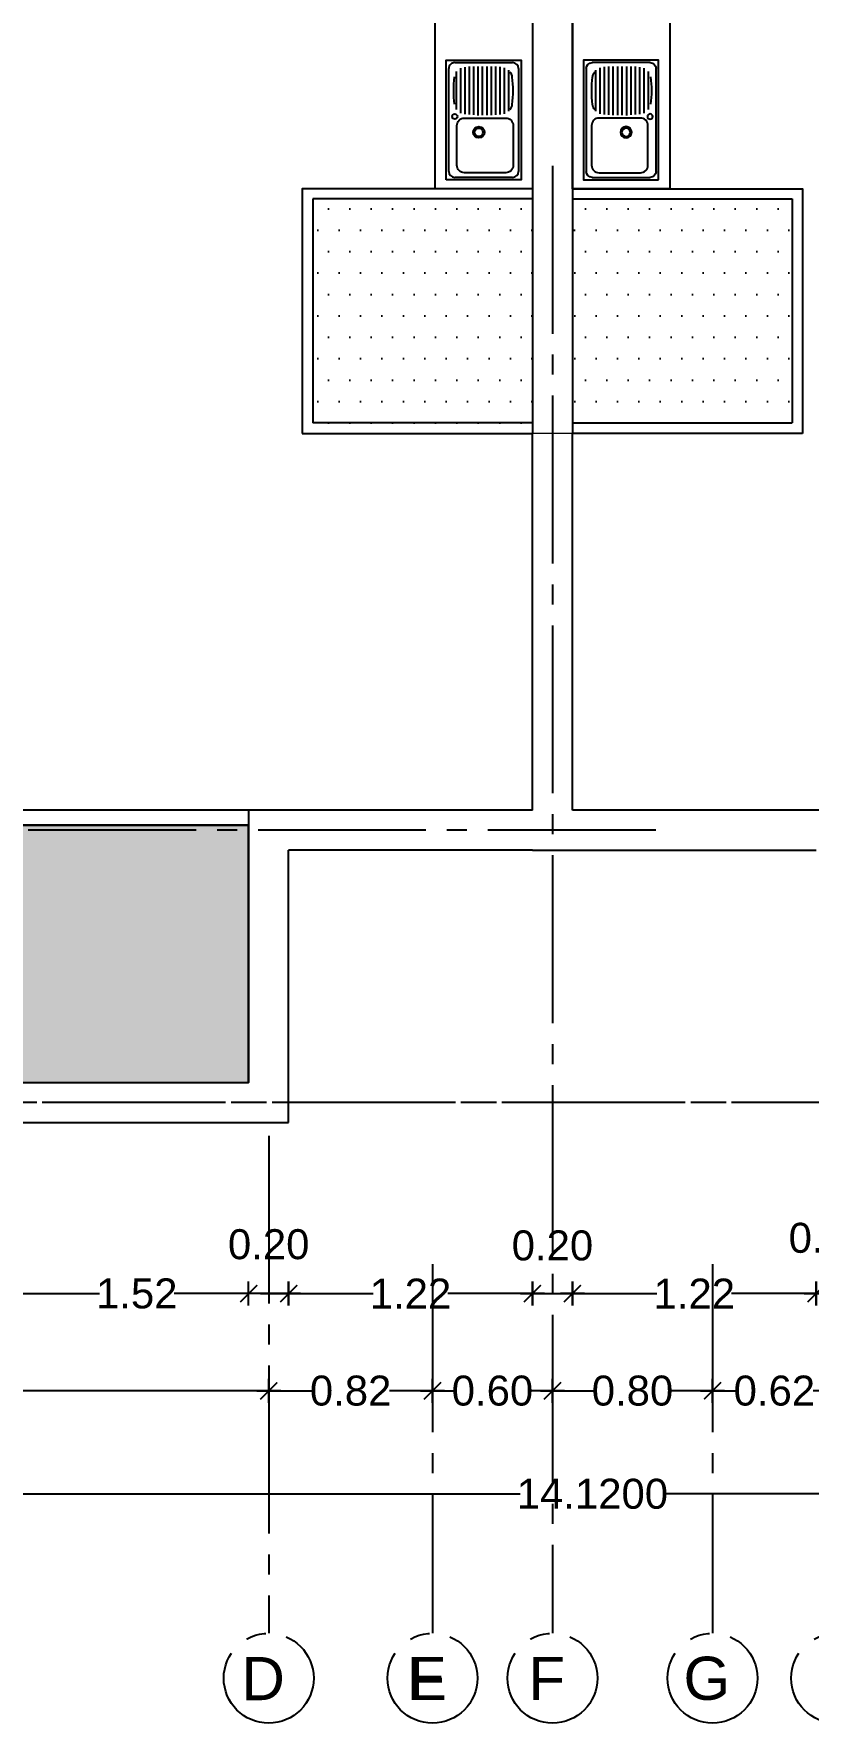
# Model space of a CAD drawing. Header units: millimetres. Extents: x 1217 to 2428, y 234 to 644.
# Drawn here: x 2382.23 to 2386.11, y 596.22 to 604.67 of the extents above; entities that cross this region are included whole.
import ezdxf

# ---------------------------------------------------------------- set-up
doc = ezdxf.new("R2010")
doc.units = ezdxf.units.MM
doc.linetypes.add('ACAD_ISO04W100', pattern=[30, 24, -3, 0, -3])
doc.layers.get('0').update_dxf_attribs({"lineweight": 5})
for name, color, linetype in [('0.1', 251, 'Continuous'), ('0.2', 2, 'Continuous'), ('0.3', 6, 'Continuous'), ('ARTEFACTOS', 4, 'Continuous'), ('COTAS', 252, 'Continuous'), ('Ejes', 8, 'Continuous'), ('muros', 7, 'Continuous')]:
    doc.layers.add(name, color=color, linetype=linetype)
doc.styles.add('INTERARQ', font='arial.ttf')
doc.styles.get("Standard").update_dxf_attribs({"font": 'arial.ttf'})
doc.dimstyles.new('ESCALA_1-50', dxfattribs={"dimtxt": 0.15, "dimasz": 0.06, "dimexe": 0.18, "dimexo": 0.0625, "dimgap": 0, "dimtad": 0, "dimtih": 1, "dimtoh": 1, "dimzin": 0, "dimdsep": 46, "dimtxsty": 'INTERARQ', "dimblk": 'DIMTICK', "dimcen": 0, "dimse1": 1, "dimse2": 1, "dimclrd": 256, "dimclre": 1, "dimclrt": 2, "dimadec": 0, "dimazin": 0, "dimtfac": 4.5, "dimtofl": 0, "dimtmove": 2, "dimatfit": 3, "dimldrblk": 'DIMTICK', "dimfxl": 1, "dimtolj": 1, "dimtzin": 0, "dimarcsym": 0})

# ---------------------------------------------------------------- blocks, each defined once
blk = doc.blocks.new('LAVPLATO')
at = {"layer": 'ARTEFACTOS'}
for p, q in [((-0.383, -0.443), (-0.383, -0.057)), ((-0.343, -0.017), (0.343, -0.017)), ((0.046, -0.097), (0.346, -0.097)), ((0.069, -0.068), (0.323, -0.068)), ((0.383, -0.057), (0.383, -0.443)), ((0.031, -0.212), (0.357, -0.212)), ((0.034, -0.184), (0.358, -0.184)), ((0.036, -0.155), (0.356, -0.155)), ((0.039, -0.126), (0.353, -0.126)), ((0.032, -0.242), (0.358, -0.242)), ((0.032, -0.272), (0.358, -0.272)), ((0.033, -0.302), (0.358, -0.302)), ((0.034, -0.331), (0.356, -0.331)), ((0.034, -0.331), (0.356, -0.331)), ((0.037, -0.36), (0.354, -0.36)), ((0.037, -0.36), (0.354, -0.36)), ((0.042, -0.389), (0.349, -0.389)), ((0.059, -0.418), (0.332, -0.418)), ((0.343, -0.483), (-0.343, -0.483))]:
    blk.add_line(p, q, dxfattribs=at)
blk.add_lwpolyline([(-0.4, 0), (0.4, 0), (0.4, -0.5), (-0.4, -0.5)], close=True, dxfattribs=at)
blk.add_lwpolyline([(-0.302, -0.071), (-0.037, -0.071, -0.414214), (0.013, -0.121), (0.013, -0.397, -0.414214), (-0.037, -0.447), (-0.302, -0.447, -0.414214), (-0.352, -0.397), (-0.352, -0.121, -0.414214)], format="xyb", close=True, dxfattribs=at)
for centre, radius in [((0.023, -0.057), 0.0175), ((-0.082, -0.217), 0.038), ((-0.082, -0.217), 0.0275)]:
    blk.add_circle(centre, radius, dxfattribs=at)
for centre, radius, start, end in [((-0.343, -0.057), 0.04, 90, 180), ((0.196, -0.798), 0.75, 83.0207, 96.9793), ((0.343, -0.057), 0.04, 360, 90), ((-0.343, -0.443), 0.04, 180, 270), ((0.113, -0.366), 0.075, 233.5695, 263.0207), ((0.195, 0.304), 0.75, 263.0207, 276.9793), ((0.277, -0.366), 0.075, 276.9793, 306.4305), ((0.343, -0.443), 0.04, 270, 360)]:
    blk.add_arc(centre, radius, start, end, dxfattribs=at)
blk = doc.blocks.new('DIMTICK')
at = {"color": 1}
for p, q in [((-1, 0), (1, 0)), ((0, 1), (0, -1))]:
    blk.add_line(p, q, dxfattribs=at)
at = {"color": 3, "const_width": 0.141}
blk.add_lwpolyline([(0.71, 0.71), (-0.71, -0.71)], dxfattribs=at)
blk = doc.blocks.new('*D1302')
at = {"layer": 'COTAS', "lineweight": -2, "ltscale": 3, "transparency": 16777216}
blk.add_line((2383.3659, 598.3691), (2383.4459, 598.3691), dxfattribs=at)
at = {"layer": 'Defpoints', "color": 0, "ltscale": 3, "transparency": 16777216}
for p in [(2383.3059, 600.7877, 0), (2383.5059, 600.5877, 0), (2383.5059, 598.3691)]:
    blk.add_point(p, dxfattribs=at)
at = {"layer": 'COTAS', "lineweight": -2, "ltscale": 3, "transparency": 16777216, "xscale": 0.06, "yscale": 0.06, "zscale": 0.06, "rotation": 180}
blk.add_blockref('DIMTICK', (2383.3059, 598.3691), dxfattribs=at)
at = {"layer": 'COTAS', "lineweight": -2, "ltscale": 3, "transparency": 16777216, "xscale": 0.06, "yscale": 0.06, "zscale": 0.06}
blk.add_blockref('DIMTICK', (2383.5059, 598.3691), dxfattribs=at)
at = {"layer": 'COTAS', "color": 2, "ltscale": 3, "transparency": 16777216, "insert": (2383.4061, 598.6152), "char_height": 0.15, "attachment_point": 5, "style": 'INTERARQ'}
blk.add_mtext('\\A1;0.20', dxfattribs=at)
blk = doc.blocks.new('*D1303')
at = {"layer": 'COTAS', "lineweight": -2, "ltscale": 3, "transparency": 16777216}
for p, q in [((2383.5659, 598.3691), (2383.9289, 598.3691)), ((2384.6659, 598.3691), (2384.3029, 598.3691))]:
    blk.add_line(p, q, dxfattribs=at)
at = {"layer": 'Defpoints', "color": 0, "ltscale": 3, "transparency": 16777216}
for p in [(2384.7259, 600.7877, 0), (2383.5059, 600.5877, 0), (2384.7259, 598.3691)]:
    blk.add_point(p, dxfattribs=at)
at = {"layer": 'COTAS', "lineweight": -2, "ltscale": 3, "transparency": 16777216, "xscale": 0.06, "yscale": 0.06, "zscale": 0.06, "rotation": 180}
blk.add_blockref('DIMTICK', (2383.5059, 598.3691), dxfattribs=at)
at = {"layer": 'COTAS', "lineweight": -2, "ltscale": 3, "transparency": 16777216, "xscale": 0.06, "yscale": 0.06, "zscale": 0.06}
blk.add_blockref('DIMTICK', (2384.7259, 598.3691), dxfattribs=at)
at = {"layer": 'COTAS', "color": 2, "ltscale": 3, "transparency": 16777216, "insert": (2384.1159, 598.3691), "char_height": 0.15, "attachment_point": 5, "style": 'INTERARQ'}
blk.add_mtext('\\A1;1.22', dxfattribs=at)
blk = doc.blocks.new('*D1304')
at = {"layer": 'COTAS', "lineweight": -2, "ltscale": 3, "transparency": 16777216}
blk.add_line((2384.7861, 598.3691), (2384.8661, 598.3691), dxfattribs=at)
at = {"layer": 'Defpoints', "color": 0, "ltscale": 3, "transparency": 16777216}
for p in [(2384.7261, 600.2947), (2384.9261, 600.2947), (2384.9261, 598.3691)]:
    blk.add_point(p, dxfattribs=at)
at = {"layer": 'COTAS', "lineweight": -2, "ltscale": 3, "transparency": 16777216, "xscale": 0.06, "yscale": 0.06, "zscale": 0.06, "rotation": 180}
blk.add_blockref('DIMTICK', (2384.7261, 598.3691), dxfattribs=at)
at = {"layer": 'COTAS', "lineweight": -2, "ltscale": 3, "transparency": 16777216, "xscale": 0.06, "yscale": 0.06, "zscale": 0.06}
blk.add_blockref('DIMTICK', (2384.9261, 598.3691), dxfattribs=at)
at = {"layer": 'COTAS', "color": 2, "ltscale": 3, "transparency": 16777216, "insert": (2384.8261, 598.6092), "char_height": 0.15, "attachment_point": 5, "style": 'INTERARQ'}
blk.add_mtext('\\A1;0.20', dxfattribs=at)
blk = doc.blocks.new('*D1305')
at = {"layer": 'COTAS', "lineweight": -2, "ltscale": 3, "transparency": 16777216}
for p, q in [((2384.9859, 598.3691), (2385.349, 598.3691)), ((2386.086, 598.3691), (2385.7229, 598.3691))]:
    blk.add_line(p, q, dxfattribs=at)
at = {"layer": 'Defpoints', "color": 0, "ltscale": 3, "transparency": 16777216}
for p in [(2384.9259, 600.7877, 0), (2386.146, 600.5877, 0), (2386.146, 598.3691)]:
    blk.add_point(p, dxfattribs=at)
at = {"layer": 'COTAS', "lineweight": -2, "ltscale": 3, "transparency": 16777216, "xscale": 0.06, "yscale": 0.06, "zscale": 0.06, "rotation": 180}
blk.add_blockref('DIMTICK', (2384.9259, 598.3691), dxfattribs=at)
at = {"layer": 'COTAS', "lineweight": -2, "ltscale": 3, "transparency": 16777216, "xscale": 0.06, "yscale": 0.06, "zscale": 0.06}
blk.add_blockref('DIMTICK', (2386.146, 598.3691), dxfattribs=at)
at = {"layer": 'COTAS', "color": 2, "ltscale": 3, "transparency": 16777216, "insert": (2385.536, 598.3691), "char_height": 0.15, "attachment_point": 5, "style": 'INTERARQ'}
blk.add_mtext('\\A1;1.22', dxfattribs=at)
blk = doc.blocks.new('*D1306')
at = {"layer": 'COTAS', "lineweight": -2, "ltscale": 3, "transparency": 16777216}
blk.add_line((2386.206, 598.3691), (2386.286, 598.3691), dxfattribs=at)
at = {"layer": 'Defpoints', "color": 0, "ltscale": 3, "transparency": 16777216}
for p in [(2386.146, 600.5877, 0), (2386.346, 599.616, 0), (2386.346, 598.3691)]:
    blk.add_point(p, dxfattribs=at)
at = {"layer": 'COTAS', "lineweight": -2, "ltscale": 3, "transparency": 16777216, "xscale": 0.06, "yscale": 0.06, "zscale": 0.06, "rotation": 180}
blk.add_blockref('DIMTICK', (2386.146, 598.3691), dxfattribs=at)
at = {"layer": 'COTAS', "lineweight": -2, "ltscale": 3, "transparency": 16777216, "xscale": 0.06, "yscale": 0.06, "zscale": 0.06}
blk.add_blockref('DIMTICK', (2386.346, 598.3691), dxfattribs=at)
at = {"layer": 'COTAS', "color": 2, "ltscale": 3, "transparency": 16777216, "insert": (2386.212, 598.6473), "char_height": 0.15, "attachment_point": 5, "style": 'INTERARQ'}
blk.add_mtext('\\A1;0.20', dxfattribs=at)
blk = doc.blocks.new('*D1312')
at = {"layer": 'COTAS', "lineweight": -2, "ltscale": 3, "transparency": 16777216}
for p, q in [((2379.6362, 597.8827), (2381.2965, 597.8827)), ((2383.3464, 597.8827), (2381.6861, 597.8827))]:
    blk.add_line(p, q, dxfattribs=at)
at = {"layer": 'Defpoints', "color": 0, "ltscale": 3, "transparency": 16777216}
for p in [(2383.4064, 598.8927), (2379.5762, 597.8827, 0), (2383.4064, 597.8827)]:
    blk.add_point(p, dxfattribs=at)
at = {"layer": 'COTAS', "lineweight": -2, "ltscale": 3, "transparency": 16777216, "xscale": 0.06, "yscale": 0.06, "zscale": 0.06, "rotation": 180}
blk.add_blockref('DIMTICK', (2379.5762, 597.8827), dxfattribs=at)
at = {"layer": 'COTAS', "lineweight": -2, "ltscale": 3, "transparency": 16777216, "xscale": 0.06, "yscale": 0.06, "zscale": 0.06}
blk.add_blockref('DIMTICK', (2383.4064, 597.8827), dxfattribs=at)
at = {"layer": 'COTAS', "color": 2, "ltscale": 3, "transparency": 16777216, "insert": (2381.4913, 597.8827), "char_height": 0.15, "attachment_point": 5, "style": 'INTERARQ'}
blk.add_mtext('\\A1;3.83', dxfattribs=at)
blk = doc.blocks.new('*D1313')
at = {"layer": 'COTAS', "lineweight": -2, "ltscale": 3, "transparency": 16777216}
for p, q in [((2383.4664, 597.8827), (2383.622, 597.8827)), ((2384.1657, 597.8827), (2384.0101, 597.8827))]:
    blk.add_line(p, q, dxfattribs=at)
at = {"layer": 'Defpoints', "color": 0, "ltscale": 3, "transparency": 16777216}
for p in [(2384.2257, 598.9926), (2383.4064, 598.8927), (2384.2257, 597.8827)]:
    blk.add_point(p, dxfattribs=at)
at = {"layer": 'COTAS', "lineweight": -2, "ltscale": 3, "transparency": 16777216, "xscale": 0.06, "yscale": 0.06, "zscale": 0.06, "rotation": 180}
blk.add_blockref('DIMTICK', (2383.4064, 597.8827), dxfattribs=at)
at = {"layer": 'COTAS', "lineweight": -2, "ltscale": 3, "transparency": 16777216, "xscale": 0.06, "yscale": 0.06, "zscale": 0.06}
blk.add_blockref('DIMTICK', (2384.2257, 597.8827), dxfattribs=at)
at = {"layer": 'COTAS', "color": 2, "ltscale": 3, "transparency": 16777216, "insert": (2383.8161, 597.8827), "char_height": 0.15, "attachment_point": 5, "style": 'INTERARQ'}
blk.add_mtext('\\A1;0.82', dxfattribs=at)
blk = doc.blocks.new('*D1314')
at = {"layer": 'COTAS', "lineweight": -2, "ltscale": 3, "transparency": 16777216}
for p, q in [((2384.2857, 597.8827), (2384.3314, 597.8827)), ((2384.7661, 597.8827), (2384.7205, 597.8827))]:
    blk.add_line(p, q, dxfattribs=at)
at = {"layer": 'Defpoints', "color": 0, "ltscale": 3, "transparency": 16777216}
for p in [(2384.2257, 598.9926), (2384.8261, 598.9926), (2384.8261, 597.8827)]:
    blk.add_point(p, dxfattribs=at)
at = {"layer": 'COTAS', "lineweight": -2, "ltscale": 3, "transparency": 16777216, "xscale": 0.06, "yscale": 0.06, "zscale": 0.06, "rotation": 180}
blk.add_blockref('DIMTICK', (2384.2257, 597.8827), dxfattribs=at)
at = {"layer": 'COTAS', "lineweight": -2, "ltscale": 3, "transparency": 16777216, "xscale": 0.06, "yscale": 0.06, "zscale": 0.06}
blk.add_blockref('DIMTICK', (2384.8261, 597.8827), dxfattribs=at)
at = {"layer": 'COTAS', "color": 2, "ltscale": 3, "transparency": 16777216, "insert": (2384.5259, 597.8827), "char_height": 0.15, "attachment_point": 5, "style": 'INTERARQ'}
blk.add_mtext('\\A1;0.60', dxfattribs=at)
blk = doc.blocks.new('*D1315')
at = {"layer": 'COTAS', "lineweight": -2, "ltscale": 3, "transparency": 16777216}
for p, q in [((2384.8861, 597.8827), (2385.0321, 597.8827)), ((2385.5671, 597.8827), (2385.4212, 597.8827))]:
    blk.add_line(p, q, dxfattribs=at)
at = {"layer": 'Defpoints', "color": 0, "ltscale": 3, "transparency": 16777216}
for p in [(2384.8261, 598.9926), (2385.6271, 598.9926), (2385.6271, 597.8827)]:
    blk.add_point(p, dxfattribs=at)
at = {"layer": 'COTAS', "lineweight": -2, "ltscale": 3, "transparency": 16777216, "xscale": 0.06, "yscale": 0.06, "zscale": 0.06, "rotation": 180}
blk.add_blockref('DIMTICK', (2384.8261, 597.8827), dxfattribs=at)
at = {"layer": 'COTAS', "lineweight": -2, "ltscale": 3, "transparency": 16777216, "xscale": 0.06, "yscale": 0.06, "zscale": 0.06}
blk.add_blockref('DIMTICK', (2385.6271, 597.8827), dxfattribs=at)
at = {"layer": 'COTAS', "color": 2, "ltscale": 3, "transparency": 16777216, "insert": (2385.2266, 597.8827), "char_height": 0.15, "attachment_point": 5, "style": 'INTERARQ'}
blk.add_mtext('\\A1;0.80', dxfattribs=at)
blk = doc.blocks.new('*D1316')
at = {"layer": 'COTAS', "lineweight": -2, "ltscale": 3, "transparency": 16777216}
for p, q in [((2385.6871, 597.8827), (2385.7426, 597.8827)), ((2386.1862, 597.8827), (2386.1307, 597.8827))]:
    blk.add_line(p, q, dxfattribs=at)
at = {"layer": 'Defpoints', "color": 0, "ltscale": 3, "transparency": 16777216}
for p in [(2385.6271, 598.9926), (2386.2462, 598.9926), (2386.2462, 597.8827)]:
    blk.add_point(p, dxfattribs=at)
at = {"layer": 'COTAS', "lineweight": -2, "ltscale": 3, "transparency": 16777216, "xscale": 0.06, "yscale": 0.06, "zscale": 0.06, "rotation": 180}
blk.add_blockref('DIMTICK', (2385.6271, 597.8827), dxfattribs=at)
at = {"layer": 'COTAS', "lineweight": -2, "ltscale": 3, "transparency": 16777216, "xscale": 0.06, "yscale": 0.06, "zscale": 0.06}
blk.add_blockref('DIMTICK', (2386.2462, 597.8827), dxfattribs=at)
at = {"layer": 'COTAS', "color": 2, "ltscale": 3, "transparency": 16777216, "insert": (2385.9366, 597.8827), "char_height": 0.15, "attachment_point": 5, "style": 'INTERARQ'}
blk.add_mtext('\\A1;0.62', dxfattribs=at)
blk = doc.blocks.new('*D1321')
at = {"layer": 'COTAS', "lineweight": -2, "ltscale": 3, "transparency": 16777216}
for p, q in [((2378.0261, 597.3665), (2384.6638, 597.3665)), ((2392.0261, 597.3665), (2385.3884, 597.3665))]:
    blk.add_line(p, q, dxfattribs=at)
at = {"layer": 'Defpoints', "color": 0, "ltscale": 3, "transparency": 16777216}
for p in [(2377.9661, 602.6647, 0), (2392.0861, 602.6646, 0), (2392.0861, 597.3665)]:
    blk.add_point(p, dxfattribs=at)
at = {"layer": 'COTAS', "lineweight": -2, "ltscale": 3, "transparency": 16777216, "xscale": 0.06, "yscale": 0.06, "zscale": 0.06, "rotation": 180}
blk.add_blockref('DIMTICK', (2377.9661, 597.3665), dxfattribs=at)
at = {"layer": 'COTAS', "lineweight": -2, "ltscale": 3, "transparency": 16777216, "xscale": 0.06, "yscale": 0.06, "zscale": 0.06}
blk.add_blockref('DIMTICK', (2392.0861, 597.3665), dxfattribs=at)
at = {"layer": 'COTAS', "color": 2, "ltscale": 3, "transparency": 16777216, "insert": (2385.0261, 597.3665), "char_height": 0.15, "attachment_point": 5, "style": 'INTERARQ'}
blk.add_mtext('\\A1;14.1200', dxfattribs=at)
blk = doc.blocks.new('*D1296')
at = {"layer": 'COTAS', "lineweight": -2, "ltscale": 3, "transparency": 16777216}
for p, q in [((2377.4766, 600.5277), (2377.4766, 600.0833)), ((2377.4766, 599.4857), (2377.4766, 599.9301))]:
    blk.add_line(p, q, dxfattribs=at)
at = {"layer": 'Defpoints', "color": 0, "ltscale": 3, "transparency": 16777216}
for p in [(2377.4766, 600.5877), (2383.4287, 600.5877, 0), (2380.3609, 599.4257, 0)]:
    blk.add_point(p, dxfattribs=at)
at = {"layer": 'COTAS', "lineweight": -2, "ltscale": 3, "transparency": 16777216, "xscale": 0.06, "yscale": 0.06, "zscale": 0.06}
for p, rotation in [((2377.4766, 600.5877), 90), ((2377.4766, 599.4257), 270)]:
    blk.add_blockref('DIMTICK', p, dxfattribs=dict(at, rotation=rotation))
at = {"layer": 'COTAS', "color": 2, "ltscale": 3, "transparency": 16777216, "insert": (2377.4766, 600.0067), "char_height": 0.15, "attachment_point": 5, "style": 'INTERARQ'}
blk.add_mtext('\\A1;1.16', dxfattribs=at)
blk = doc.blocks.new('*D1539')
at = {"layer": 'COTAS', "lineweight": -2, "ltscale": 3, "transparency": 16777216}
for p, q in [((2382.046, 598.3691), (2382.559, 598.3691)), ((2383.4459, 598.3691), (2382.9329, 598.3691))]:
    blk.add_line(p, q, dxfattribs=at)
at = {"layer": 'Defpoints', "color": 0, "ltscale": 3, "transparency": 16777216}
for p in [(2381.986, 600.7502, 0), (2383.5059, 600.5877, 0), (2381.986, 598.3691)]:
    blk.add_point(p, dxfattribs=at)
at = {"layer": 'COTAS', "lineweight": -2, "ltscale": 3, "transparency": 16777216, "xscale": 0.06, "yscale": 0.06, "zscale": 0.06, "rotation": 180}
blk.add_blockref('DIMTICK', (2381.986, 598.3691), dxfattribs=at)
at = {"layer": 'COTAS', "lineweight": -2, "ltscale": 3, "transparency": 16777216, "xscale": 0.06, "yscale": 0.06, "zscale": 0.06}
blk.add_blockref('DIMTICK', (2383.5059, 598.3691), dxfattribs=at)
at = {"layer": 'COTAS', "color": 2, "ltscale": 3, "transparency": 16777216, "insert": (2382.7459, 598.3691), "char_height": 0.15, "attachment_point": 5, "style": 'INTERARQ'}
blk.add_mtext('\\A1;1.52', dxfattribs=at)

msp = doc.modelspace()

# ---------------------------------------------------------------- hatches: boundary and pattern name
at = {"layer": '0.1', "ltscale": 3}
h = msp.add_hatch(dxfattribs=at)
h.set_pattern_fill('TEXTURE', color=256, scale=0.25, pattern_type=2)
h.set_pattern_definition([(0, (-121.64268, -347.84415), (0.11, 0.19), [0.01, -0.1675, 0.0075, -0.0725, 0.015, -0.1775]), (10, (-121.69018, -347.74165), (0.067230114, 0.237786904), [0.0175, -0.0425, 0.0225, -0.1325, 0.0125, -0.165]), (20, (-121.71518, -347.82165), (0.1112257946, 0.184146878), [0.02, -0.1375, 0.0175, -0.1025, 0.0125, -0.08]), (30, (-121.64268, -347.83665), (-0.018307714, 0.21170989), [0.0125, -0.0825, 0.01, -0.1225, 0.0075, -0.1625]), (40, (-121.71268, -347.78165), (0.028196598, 0.1803086295), [0.01, -0.11, 0.0075, -0.07, 0.02, -0.1275]), (50, (-121.67518, -347.87165), (-0.066873221, 0.196444578), [0.005, -0.0925, 0.0125, -0.1525, 0.015, -0.0775]), (60, (-121.66768, -347.85415), (-0.082894192, 0.186423048), [0.0125, -0.1025, 0.005, -0.12, 0.01, -0.0925]), (70, (-121.69518, -347.88415), (-0.091576892, 0.1796557065), [0.0075, -0.0475, 0.015, -0.08, 0.01, -0.11]), (80, (-121.68268, -347.73665), (-0.173804453, 0.137266209), [0.0175, -0.11, 0.0075, -0.13, 0.015, -0.1225]), (90, (-121.66768, -347.84415), (-0.22, 0.0925), [0.015, -0.0775, 0.01, -0.1525, 0.005, -0.155]), (100, (-121.70768, -347.76665), (-0.206642882, 0.120954409), [0.0175, -0.0975, 0.015, -0.08, 0.0175, -0.1825]), (110, (-121.72518, -347.90915), (-0.200366951, 0.068075949), [0.02, -0.065, 0.01, -0.1325, 0.015, -0.145]), (120, (-121.79268, -347.87915), (-0.238874954, 0.023743557), [0.0125, -0.1675, 0.015, -0.0775, 0.0175, -0.1025]), (130, (-121.73768, -347.93415), (-0.232589806, 0.059388401), [0.0075, -0.055, 0.01, -0.1075, 0.02, -0.14]), (140, (-121.81268, -347.73415), (-0.18383071, -0.02850474), [0.015, -0.09, 0.0175, -0.0775, 0.01, -0.105]), (150, (-121.60518, -347.94915), (-0.170687477, -0.100639382), [0.01, -0.07, 0.02, -0.155, 0.0175, -0.1425]), (160, (-121.77018, -347.80915), (-0.198250895, -0.135357241), [0.015, -0.105, 0.0125, -0.095, 0.01, -0.1525]), (170, (-121.75518, -347.86915), (-0.179703373, -0.140935971), [0.0225, -0.0825, 0.015, -0.1125, 0.02, -0.11])])
h.paths.add_polyline_path([(2379.53715, 608.32742), (2378.16619, 608.32742), (2378.16619, 599.42578), (2383.3059, 599.42578), (2383.3059, 600.7127), (2381.986, 600.7127), (2381.98601, 602.99767), (2379.47618, 602.99767), (2379.47618, 603.51008), (2379.53713, 603.51008)])
h.paths.add_polyline_path([(2379.53607, 610.12689), (2378.16619, 610.12689), (2378.16619, 615.5242), (2379.53607, 615.5242)])
h.paths.add_polyline_path([(2379.53607, 615.72422), (2378.16619, 615.72422), (2378.16619, 621.12154), (2379.53607, 621.12154)])
h.paths.add_polyline_path([(2384.92593, 628.45628), (2391.8856, 628.45628), (2391.88566, 621.16351), (2390.62072, 621.16349), (2390.62082, 627.15627), (2384.92593, 627.15627), (2384.92593, 627.55709), (2385.22558, 627.55709), (2385.22558, 628.30621), (2384.92593, 628.30621)])
edge = h.paths.add_edge_path()
edge.add_line((2391.88566, 610.08492), (2390.74572, 610.08491))
edge.add_line((2390.74572, 610.08491), (2390.74573, 609.33496))
edge.add_line((2390.74573, 609.33496), (2390.62072, 609.33496))
edge.add_line((2390.62072, 609.33496), (2390.62074, 602.99767))
edge.add_line((2390.62074, 602.99767), (2390.17571, 602.99767))
edge.add_line((2390.17571, 602.99767), (2390.17571, 602.33858))
edge.add_line((2390.17571, 602.33858), (2390.15071, 602.33858))
edge.add_line((2390.15071, 602.33858), (2390.15071, 600.71271))
edge.add_line((2390.15071, 600.71271), (2386.34595, 600.71271))
edge.add_line((2386.34595, 600.71271), (2386.34601, 599.42575))
edge.add_line((2386.34601, 599.42575), (2391.8856, 599.42575))
edge.add_line((2391.8856, 599.42575), (2391.88554, 610.08492))
h.paths.add_polyline_path([(2379.53713, 627.15627), (2384.72594, 627.15627), (2384.72593, 627.55709), (2384.42629, 627.55709), (2384.42629, 628.30621), (2384.72593, 628.30621), (2384.72594, 628.45627), (2378.16619, 628.45627), (2378.16619, 622.92101), (2379.4762, 622.92101), (2379.4762, 623.52101), (2379.5396, 623.52101)])
h = msp.add_hatch(dxfattribs=at)
h.set_pattern_fill('DOTS', color=256, scale=0.0675)
h.set_pattern_definition([(0, (-121.82268, -347.96415), (0.053578128, 0.1071562556), [0, -0.1071562556])])
h.paths.add_polyline_path([(2384.72594, 603.84689), (2383.62631, 603.84681), (2383.62631, 602.72568), (2384.72594, 602.72568)])
h.paths.add_polyline_path([(2386.02563, 603.84681), (2384.92593, 603.84689), (2384.92593, 602.72568), (2386.02563, 602.72568)])

# ---------------------------------------------------------------- linework, layer by layer
at = {"ltscale": 3, "elevation": 0}
msp.add_lwpolyline([(2384.92593, 602.67318), (2384.72594, 602.67318)], dxfattribs=at)
at = {"layer": '0.1', "ltscale": 3, "elevation": 0}
msp.add_lwpolyline([(2379.53715, 608.32742), (2378.16619, 608.32742), (2378.16619, 599.42578), (2383.3059, 599.42578), (2383.3059, 600.7127), (2381.986, 600.7127), (2381.98601, 602.99767), (2379.47618, 602.99767), (2379.47618, 603.51008), (2379.53713, 603.51008), (2379.53715, 608.32742)], dxfattribs=at)
at = {"layer": '0.2'}
for p, q in [((2378.16619, 599.42578, 0), (2383.3059, 599.42578, 0)), ((2377.9662, 599.22579, 0), (2383.5059, 599.22579, 0))]:
    msp.add_line(p, q, dxfattribs=at)
at = {"layer": '0.2', "color": 1, "elevation": 0}
msp.add_lwpolyline([(2383.3059, 600.7877), (2382.061, 600.7877), (2382.061, 602.99767), (2381.986, 602.99767), (2381.986, 600.7877), (2381.986, 600.7127), (2383.3059, 600.7127)], dxfattribs=at)
at = {"layer": '0.2', "elevation": 0}
for points in [[(2384.72594, 600.7877), (2384.72594, 602.67318)], [(2384.92593, 600.7877), (2384.92593, 602.67318)], [(2384.72594, 600.7877), (2383.3059, 600.7877)], [(2383.3059, 600.7877), (2383.3059, 599.42578)], [(2386.34595, 600.7877), (2384.92593, 600.7877)], [(2384.72594, 600.58771), (2383.5059, 600.58771)], [(2383.5059, 599.22579), (2383.5059, 600.58771)], [(2384.72594, 600.58771), (2384.92593, 600.58771)], [(2384.92593, 600.58771), (2386.14598, 600.58771)]]:
    msp.add_lwpolyline(points, dxfattribs=at)
at = {"layer": '0.3'}
for p, q in [((2384.72594, 603.84689, 0), (2383.62631, 603.84681, 0)), ((2383.62631, 603.84681, 0), (2383.62631, 602.72568, 0)), ((2384.92593, 603.84689, 0), (2386.02563, 603.84681, 0)), ((2386.02563, 603.84681, 0), (2386.02563, 602.72568, 0)), ((2384.726, 602.72568, 0), (2383.62631, 602.72568, 0)), ((2384.92593, 602.72568, 0), (2386.02563, 602.72568, 0)), ((2383.62631, 602.67318, 0), (2384.72594, 602.67318, 0)), ((2386.02563, 602.67318, 0), (2384.92593, 602.67318, 0))]:
    msp.add_line(p, q, dxfattribs=at)
at = {"layer": '0.3', "elevation": 0}
for points in [[(2384.726, 603.8968), (2383.57381, 603.8968), (2383.57381, 602.67318)], [(2385.20567, 603.8968), (2384.92593, 603.8968)], [(2384.92593, 603.8968), (2386.07812, 603.8968), (2386.07812, 602.67318)], [(2383.57381, 602.67318), (2383.62631, 602.67318)], [(2386.07812, 602.67318), (2386.02563, 602.67318)]]:
    msp.add_lwpolyline(points, dxfattribs=at)
at = {"layer": 'ARTEFACTOS', "elevation": 0}
for points in [[(2384.23847, 603.8968), (2384.23846, 605.72423), (2384.72594, 605.72423), (2384.72595, 603.8968)], [(2384.92599, 603.8968), (2384.92599, 605.72423), (2385.41347, 605.72423), (2385.41347, 603.8968)]]:
    msp.add_lwpolyline(points, close=True, dxfattribs=at)
at = {"layer": 'Ejes', "linetype": 'ACAD_ISO04W100', "ltscale": 0.035, "elevation": 0}
for points in [[(2384.82597, 604.01254), (2384.82597, 596.66928)], [(2385.34322, 600.68772), (2375.592, 600.68772)], [(2394.6128, 599.32564), (2375.51433, 599.32564)], [(2394.6128, 599.32563), (2375.51433, 599.32563)], [(2394.69047, 599.32564), (2375.592, 599.32564)], [(2394.69047, 599.32563), (2375.592, 599.32563)], [(2383.40625, 599.15878), (2383.40625, 596.66928)], [(2384.22554, 598.51615), (2384.22554, 596.66928)], [(2385.62687, 598.51615), (2385.62687, 596.66928)]]:
    msp.add_lwpolyline(points, dxfattribs=at)
at = {"layer": 'Ejes', "linetype": 'ACAD_ISO04W100', "ltscale": 0.035}
for centre in [(2383.40625, 596.44431, 0), (2383.40625, 596.4443, 0), (2384.22554, 596.44432, 0), (2384.22554, 596.44431, 0), (2384.82597, 596.44432, 0), (2384.82597, 596.44432, 0), (2384.82597, 596.44431, 0), (2384.82597, 596.44431, 0), (2385.62688, 596.44432, 0), (2385.62688, 596.44432, 0), (2385.62687, 596.44431, 0), (2385.62687, 596.44431, 0), (2386.24599, 596.44424, 0), (2386.24599, 596.44423, 0), (2386.24599, 596.44423, 0)]:
    msp.add_circle(centre, 0.22497, dxfattribs=at)
at = {"layer": 'muros'}
for p, q in [((2384.72594, 605.72423, 0), (2384.72594, 602.67318, 0)), ((2384.92593, 605.72423, 0), (2384.92593, 602.67318, 0))]:
    msp.add_line(p, q, dxfattribs=at)

# ---------------------------------------------------------------- block references
at = {"layer": 'ARTEFACTOS', "yscale": 0.7499672834843523}
for p, xscale, zscale, rotation in [((2384.29471, 604.24185, 0), 0.7499672834843523, 0.7499672834843523, 90), ((2385.35722, 604.24185, 0), -0.7499672834843523, 0.7499672834843485, 270)]:
    msp.add_blockref('LAVPLATO', p, dxfattribs=dict(at, xscale=xscale, zscale=zscale, rotation=rotation))

# ---------------------------------------------------------------- texts
at = {"layer": 'Ejes', "attachment_point": 5}
for s, insert, char_height, width in [('D', (2383.37824, 596.44256, 0), 0.216, 0.3443665), ('E', (2384.19753, 596.44257, 0), 0.21599, 0.344354), ('F', (2384.19754, 596.44258, 0), 0.21599, 0.344354), ('F', (2384.79796, 596.44257, 0), 0.21599, 0.344354), ('G', (2385.59887, 596.44257, 0), 0.21599, 0.344354)]:
    msp.add_mtext(s, dxfattribs=dict(at, insert=insert, char_height=char_height, width=width))

# ---------------------------------------------------------------- dimensions: what is measured, and where the dimension line sits
at = {"layer": 'COTAS', "ltscale": 3}
dim = msp.add_linear_dim(base=(2392.08609, 597.36649, 0), p1=(2377.96608, 602.66466, 0), p2=(2392.08609, 602.66464, 0), dimstyle='ESCALA_1-50', override={"dimdec": 4}, dxfattribs=at)
dim.commit()
dim.dimension.update_dxf_attribs({"geometry": '*D1321', "text_midpoint": (2385.02608, 597.36649, 0)})
for base, p1, p2, picture, middle in [((2381.986, 598.36908), (2383.5059, 600.58771, 0), (2381.986, 600.7502, 0), '*D1539', (2382.74595, 598.36908)), ((2384.72594, 598.36908, 0), (2383.5059, 600.58771, 0), (2384.72594, 600.7877, 0), '*D1303', (2384.11592, 598.36908, 0)), ((2386.14598, 598.36908, 0), (2384.92593, 600.7877, 0), (2386.14598, 600.58771, 0), '*D1305', (2385.53596, 598.36908, 0)), ((2384.2257, 597.88274, 0), (2383.40642, 598.89268, 0), (2384.2257, 598.99258, 0), '*D1313', (2383.81606, 597.88274, 0)), ((2384.82615, 597.88274, 0), (2384.2257, 598.99258, 0), (2384.82615, 598.99258, 0), '*D1314', (2384.52592, 597.88274, 0)), ((2385.62709, 597.88274, 0), (2384.82615, 598.99258, 0), (2385.62709, 598.99258, 0), '*D1315', (2385.22662, 597.88274, 0)), ((2386.24618, 597.88274, 0), (2385.62709, 598.99258, 0), (2386.24618, 598.99258, 0), '*D1316', (2385.93663, 597.88274, 0)), ((2383.40642, 597.88274, 0), (2379.57615, 597.88274, 0), (2383.40642, 598.89268, 0), '*D1312', (2381.49129, 597.88274, 0))]:
    dim = msp.add_linear_dim(base=base, p1=p1, p2=p2, dimstyle='ESCALA_1-50', dxfattribs=at)
    dim.commit()
    dim.dimension.update_dxf_attribs({"geometry": picture, "text_midpoint": middle})
for base, p1, p2, picture, middle in [((2383.5059, 598.36908, 0), (2383.3059, 600.7877, 0), (2383.5059, 600.58771, 0), '*D1302', (2383.40607, 598.61518, 0)), ((2386.34595, 598.36908, 0), (2386.14598, 600.58771, 0), (2386.34595, 599.61605, 0), '*D1306', (2386.21204, 598.64732, 0)), ((2384.92612, 598.36908, 0), (2384.72613, 600.29467, 0), (2384.92612, 600.29467, 0), '*D1304', (2384.82613, 598.60924, 0))]:
    dim = msp.add_linear_dim(base=base, p1=p1, p2=p2, dimstyle='ESCALA_1-50', dxfattribs=at)
    dim.commit()
    dim.dimension.update_dxf_attribs({"geometry": picture, "text_midpoint": middle, "dimtype": 160})
dim = msp.add_linear_dim(base=(2377.47662, 600.58771), p1=(2380.36095, 599.42574, 0), p2=(2383.4287, 600.58771, 0), angle=90, dimstyle='ESCALA_1-50', dxfattribs=at)
dim.commit()
dim.dimension.update_dxf_attribs({"geometry": '*D1296', "text_midpoint": (2377.47662, 600.00672)})

doc.saveas('drawing.dxf')
